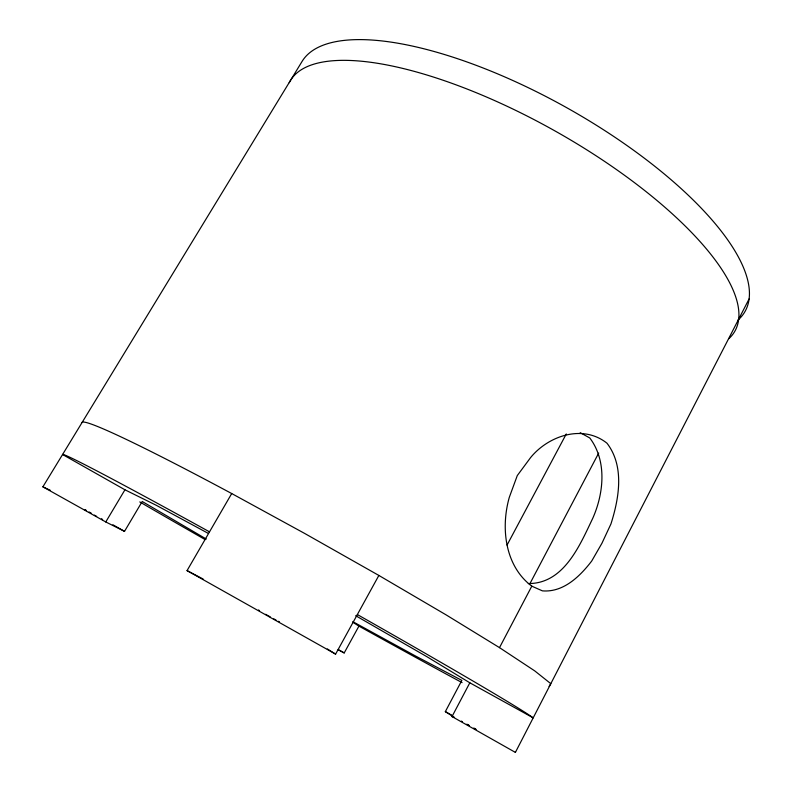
<?xml version="1.0" encoding="UTF-8"?>
<svg xmlns="http://www.w3.org/2000/svg" width="792" height="792" viewBox="0 0 792 792"><rect width="100%" height="100%" fill="white"/><g stroke="black" fill="none" stroke-linecap="round" stroke-linejoin="round"><path stroke-width="1.19" d="M355.677 615.701L427.353 656.964L469.824 682.803L452.014 716.562L515.394 752.4L515.503 751.638M515.394 752.4L749.113 298.911M529.739 584.011L598.683 453.083M549.113 686.456L550.816 683.684L534.729 670.883L499.505 647.638L531.798 586.169C504.87 565.973 500.593 527.818 509.335 497.237L517.285 475.576L530.63 457.538C548.559 435.59 582.981 424.037 606.999 443.223C624.67 466.33 619.116 498.178 610.949 523.938L601.92 543.292L591.703 561.043C579.893 576.428 563.369 592.614 542.411 590.862L531.798 586.169M453.588 716.78L445.332 711.642L461.855 680.397L414.998 655.726L352.816 621.661M507.048 545.074L566.28 433.957M231.71 493.545L187.051 570.616L335.59 654.123L378.863 575.438L304.504 533.353L231.71 493.545A269.468 12.197 29.3 0 0 82.071 422.492M338.055 649.707L344.203 652.935L358.925 626.116L353.064 622.423M737.887 320.176A254.341 90.328 29.3 0 0 582.189 116.612A254.341 90.328 29.3 0 0 301.9 61.707L42.887 486.832L105.772 521.958L124.522 531.353L142.223 501.485L206.286 539.045M105.772 521.958L124.948 489.793L156.361 505.336L208.207 533.343M528.323 583.556C563.973 583.803 579.833 545.233 592.753 518.295C603.86 493.287 607.098 460.835 589.793 437.976L580.199 432.66M452.014 716.562L454.529 717.364M42.887 486.832L50.371 490.327M258.529 610.127L259.083 610.394M462.132 721.562L461.38 721.195L461.924 721.532M86.011 510.286L85.011 509.781L86.397 510.612M101.871 519.255L102.643 519.661M187.051 570.616L203.168 579.051M273.804 618.859L276.101 620.126M469.824 682.803L533.194 717.869A270.805 4.811 29.3 0 0 357.35 614.543M89.13 511.988L91.219 513.147M94.367 515.117L96.674 516.404M473.666 728.214L475.745 729.373M445.332 711.642L451.787 715.245M467.132 724.324L469.408 725.601M268.389 615.839L270.24 616.869M338.877 649.925L344.203 652.935M265.657 614.295L267.478 615.325M124.948 489.793L62.578 454.509A270.805 4.811 29.3 0 1 209.514 531.848M112.909 524.779L124.522 531.353M466.696 724.284L468.973 725.571M474.012 728.194L476.022 729.343M378.863 575.438L446.193 614.929L499.505 647.638M101.386 518.869L102.386 519.463M278.517 621.274L279.428 621.829M258.687 610.256L259.558 610.79M327.304 648.925L335.59 654.123M462.092 682.635A270.805 4.811 29.3 0 1 358.925 626.116M205.118 539.57A270.805 4.811 29.3 0 1 139.778 501.93M289.238 82.695A255.133 86.447 29.3 0 1 565.112 136.729A255.133 86.447 29.3 0 1 728.868 338.649"/></g></svg>
